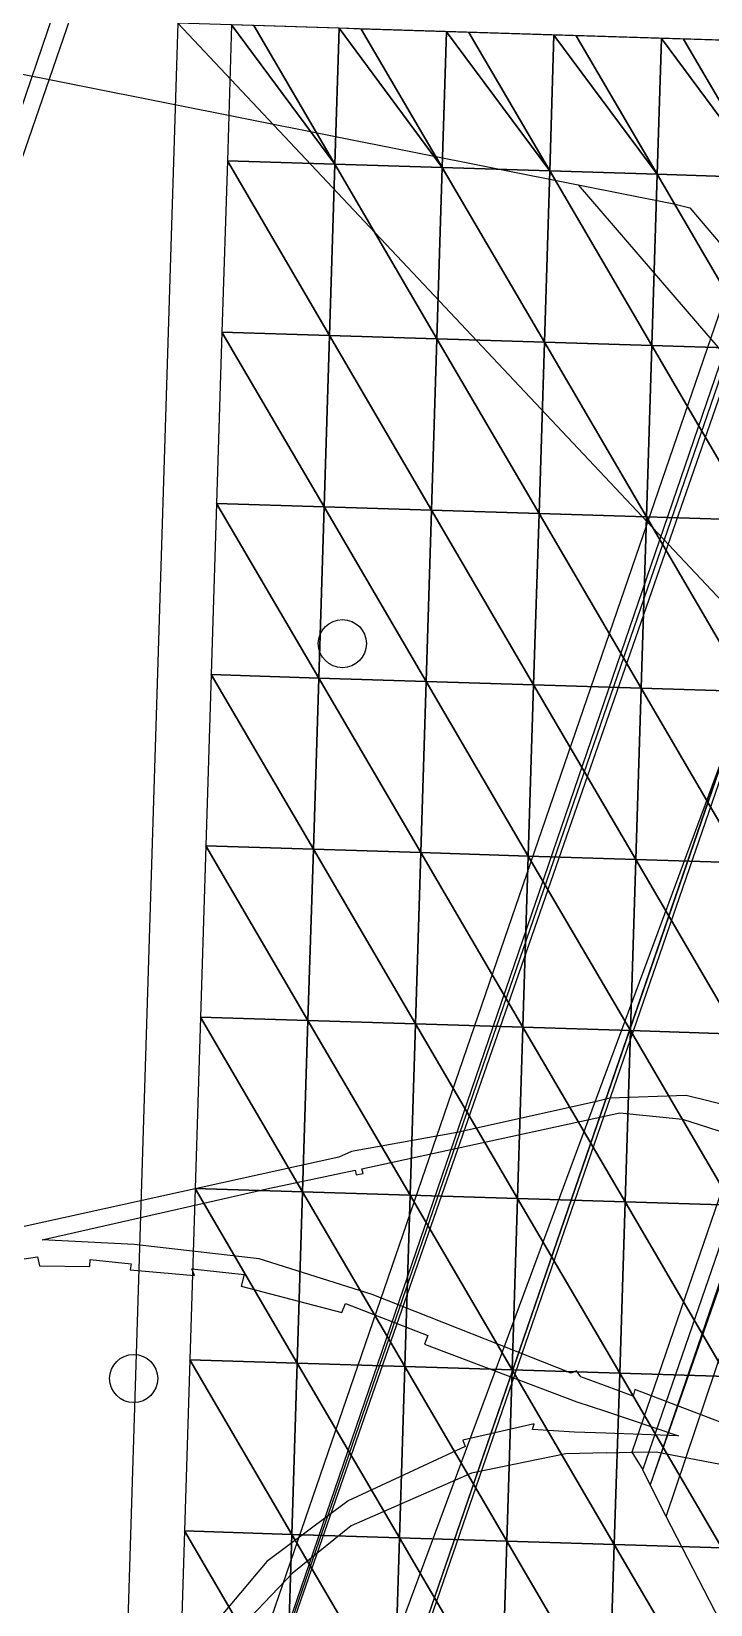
# Model space of a CAD drawing. Extents: x -1515 to 3065, y -1614 to 5536.
# Drawn here: x -1041 to -738, y 331 to 1032 of the extents above; entities that cross this region are included whole.
import ezdxf

# ---------------------------------------------------------------- set-up
doc = ezdxf.new("R2010")
doc.units = 0
doc.header["$MEASUREMENT"] = 0
doc.layers.get('0').update_dxf_attribs({"linetype": 'CONTINUOUS'})
for name, color, linetype in [('0710400000', 7, 'CONTINUOUS'), ('___', 6, 'CONTINUOUS'), ('_______________', 7, 'CONTINUOUS'), ('GOOGLE_EARTH_SNAPSHOT', 72, 'CONTINUOUS'), ('GOOGLE_EARTH_TERRAIN', 142, 'CONTINUOUS'), ('N-RAION', 1, 'CONTINUOUS')]:
    doc.layers.add(name, color=color, linetype=linetype)

# ---------------------------------------------------------------- blocks, each defined once
blk = doc.blocks.new('GOOGLE_EARTH_TERRAIN')
at = {"color": 8}
mesh = blk.add_polyface(dxfattribs=at)
corners = [(-905.51, 973.02, -6.96), (-951.56, 1035.09, -7.75), (-953.46, 974.52, -6.96)]
mesh.append_faces([[corners[k] for k in face] for face in [(0, 1, 2)]], dxfattribs={"color": 8})
mesh = blk.add_polyface(dxfattribs=at)
corners = [(-905.51, 973.02, -6.96), (-941.65, 1034.78, -7.75), (-951.56, 1035.09, -7.75)]
mesh.append_faces([[corners[k] for k in face] for face in [(0, 1, 2)]], dxfattribs={"color": 8})
mesh = blk.add_polyface(dxfattribs=at)
corners = [(-903.62, 1033.59, -7.75), (-941.65, 1034.78, -7.75), (-905.51, 973.02, -6.96)]
mesh.append_faces([[corners[k] for k in face] for face in [(0, 1, 2)]], dxfattribs={"color": 8})
mesh = blk.add_polyface(dxfattribs=at)
corners = [(-857.57, 971.52, -6.96), (-903.62, 1033.59, -7.75), (-905.51, 973.02, -6.96)]
mesh.append_faces([[corners[k] for k in face] for face in [(0, 1, 2)]], dxfattribs={"color": 8})
mesh = blk.add_polyface(dxfattribs=at)
corners = [(-857.57, 971.52, -6.96), (-893.71, 1033.28, -7.75), (-903.62, 1033.59, -7.75)]
mesh.append_faces([[corners[k] for k in face] for face in [(0, 1, 2)]], dxfattribs={"color": 8})
mesh = blk.add_polyface(dxfattribs=at)
corners = [(-855.67, 1032.09, -7.75), (-893.71, 1033.28, -7.75), (-857.57, 971.52, -6.96)]
mesh.append_faces([[corners[k] for k in face] for face in [(0, 1, 2)]], dxfattribs={"color": 8})
mesh = blk.add_polyface(dxfattribs=at)
corners = [(-809.63, 970.02, -5.96), (-855.67, 1032.09, -7.75), (-857.57, 971.52, -6.96)]
mesh.append_faces([[corners[k] for k in face] for face in [(0, 1, 2)]], dxfattribs={"color": 8})
mesh = blk.add_polyface(dxfattribs=at)
corners = [(-809.63, 970.02, -5.96), (-845.76, 1031.77, -7.54), (-855.67, 1032.09, -7.75)]
mesh.append_faces([[corners[k] for k in face] for face in [(0, 1, 2)]], dxfattribs={"color": 8})
mesh = blk.add_polyface(dxfattribs=at)
corners = [(-807.73, 1030.58, -6.75), (-845.76, 1031.77, -7.54), (-809.63, 970.02, -5.96)]
mesh.append_faces([[corners[k] for k in face] for face in [(0, 1, 2)]], dxfattribs={"color": 8})
mesh = blk.add_polyface(dxfattribs=at)
corners = [(-761.68, 968.51, -6.96), (-807.73, 1030.58, -6.75), (-809.63, 970.02, -5.96)]
mesh.append_faces([[corners[k] for k in face] for face in [(0, 1, 2)]], dxfattribs={"color": 8})
mesh = blk.add_polyface(dxfattribs=at)
corners = [(-761.68, 968.51, -6.96), (-797.82, 1030.27, -6.96), (-807.73, 1030.58, -6.75)]
mesh.append_faces([[corners[k] for k in face] for face in [(0, 1, 2)]], dxfattribs={"color": 8})
mesh = blk.add_polyface(dxfattribs=at)
corners = [(-759.79, 1029.08, -7.75), (-797.82, 1030.27, -6.96), (-761.68, 968.51, -6.96)]
mesh.append_faces([[corners[k] for k in face] for face in [(0, 1, 2)]], dxfattribs={"color": 8})
mesh = blk.add_polyface(dxfattribs=at)
corners = [(-713.74, 967.01, -7.96), (-759.79, 1029.08, -7.75), (-761.68, 968.51, -6.96)]
mesh.append_faces([[corners[k] for k in face] for face in [(0, 1, 2)]], dxfattribs={"color": 8})
mesh = blk.add_polyface(dxfattribs=at)
corners = [(-713.74, 967.01, -7.96), (-749.88, 1028.77, -7.96), (-759.79, 1029.08, -7.75)]
mesh.append_faces([[corners[k] for k in face] for face in [(0, 1, 2)]], dxfattribs={"color": 8})
mesh = blk.add_polyface(dxfattribs=at)
corners = [(-711.85, 1027.58, -7.16), (-749.88, 1028.77, -7.96), (-713.74, 967.01, -7.96)]
mesh.append_faces([[corners[k] for k in face] for face in [(0, 1, 2)]], dxfattribs={"color": 8})
mesh = blk.add_polyface(dxfattribs=at)
corners = [(-907.91, 896.67, -7.96), (-953.46, 974.52, -6.96), (-955.85, 898.18, -7.96)]
mesh.append_faces([[corners[k] for k in face] for face in [(0, 1, 2)]], dxfattribs={"color": 8})
mesh = blk.add_polyface(dxfattribs=at)
corners = [(-905.51, 973.02, -6.96), (-953.46, 974.52, -6.96), (-907.91, 896.67, -7.96)]
mesh.append_faces([[corners[k] for k in face] for face in [(0, 1, 2)]], dxfattribs={"color": 8})
mesh = blk.add_polyface(dxfattribs=at)
corners = [(-859.96, 895.17, -6.96), (-905.51, 973.02, -6.96), (-907.91, 896.67, -7.96)]
mesh.append_faces([[corners[k] for k in face] for face in [(0, 1, 2)]], dxfattribs={"color": 8})
mesh = blk.add_polyface(dxfattribs=at)
corners = [(-857.57, 971.52, -6.96), (-905.51, 973.02, -6.96), (-859.96, 895.17, -6.96)]
mesh.append_faces([[corners[k] for k in face] for face in [(0, 1, 2)]], dxfattribs={"color": 8})
mesh = blk.add_polyface(dxfattribs=at)
corners = [(-812.02, 893.67, -6.96), (-857.57, 971.52, -6.96), (-859.96, 895.17, -6.96)]
mesh.append_faces([[corners[k] for k in face] for face in [(0, 1, 2)]], dxfattribs={"color": 8})
mesh = blk.add_polyface(dxfattribs=at)
corners = [(-809.63, 970.02, -5.96), (-857.57, 971.52, -6.96), (-812.02, 893.67, -6.96)]
mesh.append_faces([[corners[k] for k in face] for face in [(0, 1, 2)]], dxfattribs={"color": 8})
mesh = blk.add_polyface(dxfattribs=at)
corners = [(-764.08, 892.17, -6.96), (-809.63, 970.02, -5.96), (-812.02, 893.67, -6.96)]
mesh.append_faces([[corners[k] for k in face] for face in [(0, 1, 2)]], dxfattribs={"color": 8})
mesh = blk.add_polyface(dxfattribs=at)
corners = [(-761.68, 968.51, -6.96), (-809.63, 970.02, -5.96), (-764.08, 892.17, -6.96)]
mesh.append_faces([[corners[k] for k in face] for face in [(0, 1, 2)]], dxfattribs={"color": 8})
mesh = blk.add_polyface(dxfattribs=at)
corners = [(-716.13, 890.67, -6.96), (-761.68, 968.51, -6.96), (-764.08, 892.17, -6.96)]
mesh.append_faces([[corners[k] for k in face] for face in [(0, 1, 2)]], dxfattribs={"color": 8})
mesh = blk.add_polyface(dxfattribs=at)
corners = [(-713.74, 967.01, -7.96), (-761.68, 968.51, -6.96), (-716.13, 890.67, -6.96)]
mesh.append_faces([[corners[k] for k in face] for face in [(0, 1, 2)]], dxfattribs={"color": 8})
mesh = blk.add_polyface(dxfattribs=at)
corners = [(-910.3, 820.33, -7.96), (-955.85, 898.18, -7.96), (-958.24, 821.83, -7.96)]
mesh.append_faces([[corners[k] for k in face] for face in [(0, 1, 2)]], dxfattribs={"color": 8})
mesh = blk.add_polyface(dxfattribs=at)
corners = [(-907.91, 896.67, -7.96), (-955.85, 898.18, -7.96), (-910.3, 820.33, -7.96)]
mesh.append_faces([[corners[k] for k in face] for face in [(0, 1, 2)]], dxfattribs={"color": 8})
mesh = blk.add_polyface(dxfattribs=at)
corners = [(-862.35, 818.82, -6.96), (-907.91, 896.67, -7.96), (-910.3, 820.33, -7.96)]
mesh.append_faces([[corners[k] for k in face] for face in [(0, 1, 2)]], dxfattribs={"color": 8})
mesh = blk.add_polyface(dxfattribs=at)
corners = [(-859.96, 895.17, -6.96), (-907.91, 896.67, -7.96), (-862.35, 818.82, -6.96)]
mesh.append_faces([[corners[k] for k in face] for face in [(0, 1, 2)]], dxfattribs={"color": 8})
mesh = blk.add_polyface(dxfattribs=at)
corners = [(-814.41, 817.32, -6.96), (-859.96, 895.17, -6.96), (-862.35, 818.82, -6.96)]
mesh.append_faces([[corners[k] for k in face] for face in [(0, 1, 2)]], dxfattribs={"color": 8})
mesh = blk.add_polyface(dxfattribs=at)
corners = [(-812.02, 893.67, -6.96), (-859.96, 895.17, -6.96), (-814.41, 817.32, -6.96)]
mesh.append_faces([[corners[k] for k in face] for face in [(0, 1, 2)]], dxfattribs={"color": 8})
mesh = blk.add_polyface(dxfattribs=at)
corners = [(-766.47, 815.82, -6.96), (-812.02, 893.67, -6.96), (-814.41, 817.32, -6.96)]
mesh.append_faces([[corners[k] for k in face] for face in [(0, 1, 2)]], dxfattribs={"color": 8})
mesh = blk.add_polyface(dxfattribs=at)
corners = [(-764.08, 892.17, -6.96), (-812.02, 893.67, -6.96), (-766.47, 815.82, -6.96)]
mesh.append_faces([[corners[k] for k in face] for face in [(0, 1, 2)]], dxfattribs={"color": 8})
mesh = blk.add_polyface(dxfattribs=at)
corners = [(-718.52, 814.32, -7.96), (-764.08, 892.17, -6.96), (-766.47, 815.82, -6.96)]
mesh.append_faces([[corners[k] for k in face] for face in [(0, 1, 2)]], dxfattribs={"color": 8})
mesh = blk.add_polyface(dxfattribs=at)
corners = [(-716.13, 890.67, -6.96), (-764.08, 892.17, -6.96), (-718.52, 814.32, -7.96)]
mesh.append_faces([[corners[k] for k in face] for face in [(0, 1, 2)]], dxfattribs={"color": 8})
mesh = blk.add_polyface(dxfattribs=at)
corners = [(-912.69, 743.98, -6.96), (-958.24, 821.83, -7.96), (-960.64, 745.48, -6.96)]
mesh.append_faces([[corners[k] for k in face] for face in [(0, 1, 2)]], dxfattribs={"color": 8})
mesh = blk.add_polyface(dxfattribs=at)
corners = [(-910.3, 820.33, -7.96), (-958.24, 821.83, -7.96), (-912.69, 743.98, -6.96)]
mesh.append_faces([[corners[k] for k in face] for face in [(0, 1, 2)]], dxfattribs={"color": 8})
mesh = blk.add_polyface(dxfattribs=at)
corners = [(-864.75, 742.48, -5.96), (-910.3, 820.33, -7.96), (-912.69, 743.98, -6.96)]
mesh.append_faces([[corners[k] for k in face] for face in [(0, 1, 2)]], dxfattribs={"color": 8})
mesh = blk.add_polyface(dxfattribs=at)
corners = [(-862.35, 818.82, -6.96), (-910.3, 820.33, -7.96), (-864.75, 742.48, -5.96)]
mesh.append_faces([[corners[k] for k in face] for face in [(0, 1, 2)]], dxfattribs={"color": 8})
mesh = blk.add_polyface(dxfattribs=at)
corners = [(-816.8, 740.97, -5.96), (-862.35, 818.82, -6.96), (-864.75, 742.48, -5.96)]
mesh.append_faces([[corners[k] for k in face] for face in [(0, 1, 2)]], dxfattribs={"color": 8})
mesh = blk.add_polyface(dxfattribs=at)
corners = [(-814.41, 817.32, -6.96), (-862.35, 818.82, -6.96), (-816.8, 740.97, -5.96)]
mesh.append_faces([[corners[k] for k in face] for face in [(0, 1, 2)]], dxfattribs={"color": 8})
mesh = blk.add_polyface(dxfattribs=at)
corners = [(-768.86, 739.47, -6.96), (-814.41, 817.32, -6.96), (-816.8, 740.97, -5.96)]
mesh.append_faces([[corners[k] for k in face] for face in [(0, 1, 2)]], dxfattribs={"color": 8})
mesh = blk.add_polyface(dxfattribs=at)
corners = [(-766.47, 815.82, -6.96), (-814.41, 817.32, -6.96), (-768.86, 739.47, -6.96)]
mesh.append_faces([[corners[k] for k in face] for face in [(0, 1, 2)]], dxfattribs={"color": 8})
mesh = blk.add_polyface(dxfattribs=at)
corners = [(-720.91, 737.97, -6.96), (-766.47, 815.82, -6.96), (-768.86, 739.47, -6.96)]
mesh.append_faces([[corners[k] for k in face] for face in [(0, 1, 2)]], dxfattribs={"color": 8})
mesh = blk.add_polyface(dxfattribs=at)
corners = [(-718.52, 814.32, -7.96), (-766.47, 815.82, -6.96), (-720.91, 737.97, -6.96)]
mesh.append_faces([[corners[k] for k in face] for face in [(0, 1, 2)]], dxfattribs={"color": 8})
mesh = blk.add_polyface(dxfattribs=at)
corners = [(-915.09, 667.63, -5.96), (-960.64, 745.48, -6.96), (-963.03, 669.13, -6.96)]
mesh.append_faces([[corners[k] for k in face] for face in [(0, 1, 2)]], dxfattribs={"color": 8})
mesh = blk.add_polyface(dxfattribs=at)
corners = [(-912.69, 743.98, -6.96), (-960.64, 745.48, -6.96), (-915.09, 667.63, -5.96)]
mesh.append_faces([[corners[k] for k in face] for face in [(0, 1, 2)]], dxfattribs={"color": 8})
mesh = blk.add_polyface(dxfattribs=at)
corners = [(-867.14, 666.13, -4.96), (-912.69, 743.98, -6.96), (-915.09, 667.63, -5.96)]
mesh.append_faces([[corners[k] for k in face] for face in [(0, 1, 2)]], dxfattribs={"color": 8})
mesh = blk.add_polyface(dxfattribs=at)
corners = [(-864.75, 742.48, -5.96), (-912.69, 743.98, -6.96), (-867.14, 666.13, -4.96)]
mesh.append_faces([[corners[k] for k in face] for face in [(0, 1, 2)]], dxfattribs={"color": 8})
mesh = blk.add_polyface(dxfattribs=at)
corners = [(-819.19, 664.63, -4.96), (-864.75, 742.48, -5.96), (-867.14, 666.13, -4.96)]
mesh.append_faces([[corners[k] for k in face] for face in [(0, 1, 2)]], dxfattribs={"color": 8})
mesh = blk.add_polyface(dxfattribs=at)
corners = [(-816.8, 740.97, -5.96), (-864.75, 742.48, -5.96), (-819.19, 664.63, -4.96)]
mesh.append_faces([[corners[k] for k in face] for face in [(0, 1, 2)]], dxfattribs={"color": 8})
mesh = blk.add_polyface(dxfattribs=at)
corners = [(-771.25, 663.12, -4.96), (-816.8, 740.97, -5.96), (-819.19, 664.63, -4.96)]
mesh.append_faces([[corners[k] for k in face] for face in [(0, 1, 2)]], dxfattribs={"color": 8})
mesh = blk.add_polyface(dxfattribs=at)
corners = [(-768.86, 739.47, -6.96), (-816.8, 740.97, -5.96), (-771.25, 663.12, -4.96)]
mesh.append_faces([[corners[k] for k in face] for face in [(0, 1, 2)]], dxfattribs={"color": 8})
mesh = blk.add_polyface(dxfattribs=at)
corners = [(-723.3, 661.62, -5.96), (-768.86, 739.47, -6.96), (-771.25, 663.12, -4.96)]
mesh.append_faces([[corners[k] for k in face] for face in [(0, 1, 2)]], dxfattribs={"color": 8})
mesh = blk.add_polyface(dxfattribs=at)
corners = [(-720.91, 737.97, -6.96), (-768.86, 739.47, -6.96), (-723.3, 661.62, -5.96)]
mesh.append_faces([[corners[k] for k in face] for face in [(0, 1, 2)]], dxfattribs={"color": 8})
mesh = blk.add_polyface(dxfattribs=at)
corners = [(-917.48, 591.28, -4.96), (-963.03, 669.13, -6.96), (-965.42, 592.79, -5.96)]
mesh.append_faces([[corners[k] for k in face] for face in [(0, 1, 2)]], dxfattribs={"color": 8})
mesh = blk.add_polyface(dxfattribs=at)
corners = [(-915.09, 667.63, -5.96), (-963.03, 669.13, -6.96), (-917.48, 591.28, -4.96)]
mesh.append_faces([[corners[k] for k in face] for face in [(0, 1, 2)]], dxfattribs={"color": 8})
mesh = blk.add_polyface(dxfattribs=at)
corners = [(-869.53, 589.78, -4.96), (-915.09, 667.63, -5.96), (-917.48, 591.28, -4.96)]
mesh.append_faces([[corners[k] for k in face] for face in [(0, 1, 2)]], dxfattribs={"color": 8})
mesh = blk.add_polyface(dxfattribs=at)
corners = [(-867.14, 666.13, -4.96), (-915.09, 667.63, -5.96), (-869.53, 589.78, -4.96)]
mesh.append_faces([[corners[k] for k in face] for face in [(0, 1, 2)]], dxfattribs={"color": 8})
mesh = blk.add_polyface(dxfattribs=at)
corners = [(-821.59, 588.28, -3.96), (-867.14, 666.13, -4.96), (-869.53, 589.78, -4.96)]
mesh.append_faces([[corners[k] for k in face] for face in [(0, 1, 2)]], dxfattribs={"color": 8})
mesh = blk.add_polyface(dxfattribs=at)
corners = [(-819.19, 664.63, -4.96), (-867.14, 666.13, -4.96), (-821.59, 588.28, -3.96)]
mesh.append_faces([[corners[k] for k in face] for face in [(0, 1, 2)]], dxfattribs={"color": 8})
mesh = blk.add_polyface(dxfattribs=at)
corners = [(-773.64, 586.78, -3.96), (-819.19, 664.63, -4.96), (-821.59, 588.28, -3.96)]
mesh.append_faces([[corners[k] for k in face] for face in [(0, 1, 2)]], dxfattribs={"color": 8})
mesh = blk.add_polyface(dxfattribs=at)
corners = [(-771.25, 663.12, -4.96), (-819.19, 664.63, -4.96), (-773.64, 586.78, -3.96)]
mesh.append_faces([[corners[k] for k in face] for face in [(0, 1, 2)]], dxfattribs={"color": 8})
mesh = blk.add_polyface(dxfattribs=at)
corners = [(-725.69, 585.28, -4.96), (-771.25, 663.12, -4.96), (-773.64, 586.78, -3.96)]
mesh.append_faces([[corners[k] for k in face] for face in [(0, 1, 2)]], dxfattribs={"color": 8})
mesh = blk.add_polyface(dxfattribs=at)
corners = [(-723.3, 661.62, -5.96), (-771.25, 663.12, -4.96), (-725.69, 585.28, -4.96)]
mesh.append_faces([[corners[k] for k in face] for face in [(0, 1, 2)]], dxfattribs={"color": 8})
mesh = blk.add_polyface(dxfattribs=at)
corners = [(-919.87, 514.94, -4.96), (-965.42, 592.79, -5.96), (-967.82, 516.44, -4.96)]
mesh.append_faces([[corners[k] for k in face] for face in [(0, 1, 2)]], dxfattribs={"color": 8})
mesh = blk.add_polyface(dxfattribs=at)
corners = [(-917.48, 591.28, -4.96), (-965.42, 592.79, -5.96), (-919.87, 514.94, -4.96)]
mesh.append_faces([[corners[k] for k in face] for face in [(0, 1, 2)]], dxfattribs={"color": 8})
mesh = blk.add_polyface(dxfattribs=at)
corners = [(-871.92, 513.43, -4.96), (-917.48, 591.28, -4.96), (-919.87, 514.94, -4.96)]
mesh.append_faces([[corners[k] for k in face] for face in [(0, 1, 2)]], dxfattribs={"color": 8})
mesh = blk.add_polyface(dxfattribs=at)
corners = [(-869.53, 589.78, -4.96), (-917.48, 591.28, -4.96), (-871.92, 513.43, -4.96)]
mesh.append_faces([[corners[k] for k in face] for face in [(0, 1, 2)]], dxfattribs={"color": 8})
mesh = blk.add_polyface(dxfattribs=at)
corners = [(-823.98, 511.93, -4.96), (-869.53, 589.78, -4.96), (-871.92, 513.43, -4.96)]
mesh.append_faces([[corners[k] for k in face] for face in [(0, 1, 2)]], dxfattribs={"color": 8})
mesh = blk.add_polyface(dxfattribs=at)
corners = [(-821.59, 588.28, -3.96), (-869.53, 589.78, -4.96), (-823.98, 511.93, -4.96)]
mesh.append_faces([[corners[k] for k in face] for face in [(0, 1, 2)]], dxfattribs={"color": 8})
mesh = blk.add_polyface(dxfattribs=at)
corners = [(-776.03, 510.43, -4.96), (-821.59, 588.28, -3.96), (-823.98, 511.93, -4.96)]
mesh.append_faces([[corners[k] for k in face] for face in [(0, 1, 2)]], dxfattribs={"color": 8})
mesh = blk.add_polyface(dxfattribs=at)
corners = [(-773.64, 586.78, -3.96), (-821.59, 588.28, -3.96), (-776.03, 510.43, -4.96)]
mesh.append_faces([[corners[k] for k in face] for face in [(0, 1, 2)]], dxfattribs={"color": 8})
mesh = blk.add_polyface(dxfattribs=at)
corners = [(-728.08, 508.93, -3.96), (-773.64, 586.78, -3.96), (-776.03, 510.43, -4.96)]
mesh.append_faces([[corners[k] for k in face] for face in [(0, 1, 2)]], dxfattribs={"color": 8})
mesh = blk.add_polyface(dxfattribs=at)
corners = [(-725.69, 585.28, -4.96), (-773.64, 586.78, -3.96), (-728.08, 508.93, -3.96)]
mesh.append_faces([[corners[k] for k in face] for face in [(0, 1, 2)]], dxfattribs={"color": 8})
mesh = blk.add_polyface(dxfattribs=at)
corners = [(-922.26, 438.59, -4.96), (-967.82, 516.44, -4.96), (-970.21, 440.09, -4.96)]
mesh.append_faces([[corners[k] for k in face] for face in [(0, 1, 2)]], dxfattribs={"color": 8})
mesh = blk.add_polyface(dxfattribs=at)
corners = [(-919.87, 514.94, -4.96), (-967.82, 516.44, -4.96), (-922.26, 438.59, -4.96)]
mesh.append_faces([[corners[k] for k in face] for face in [(0, 1, 2)]], dxfattribs={"color": 8})
mesh = blk.add_polyface(dxfattribs=at)
corners = [(-874.32, 437.09, -4.96), (-919.87, 514.94, -4.96), (-922.26, 438.59, -4.96)]
mesh.append_faces([[corners[k] for k in face] for face in [(0, 1, 2)]], dxfattribs={"color": 8})
mesh = blk.add_polyface(dxfattribs=at)
corners = [(-871.92, 513.43, -4.96), (-919.87, 514.94, -4.96), (-874.32, 437.09, -4.96)]
mesh.append_faces([[corners[k] for k in face] for face in [(0, 1, 2)]], dxfattribs={"color": 8})
mesh = blk.add_polyface(dxfattribs=at)
corners = [(-826.37, 435.58, -5.96), (-871.92, 513.43, -4.96), (-874.32, 437.09, -4.96)]
mesh.append_faces([[corners[k] for k in face] for face in [(0, 1, 2)]], dxfattribs={"color": 8})
mesh = blk.add_polyface(dxfattribs=at)
corners = [(-823.98, 511.93, -4.96), (-871.92, 513.43, -4.96), (-826.37, 435.58, -5.96)]
mesh.append_faces([[corners[k] for k in face] for face in [(0, 1, 2)]], dxfattribs={"color": 8})
mesh = blk.add_polyface(dxfattribs=at)
corners = [(-778.42, 434.08, -5.96), (-823.98, 511.93, -4.96), (-826.37, 435.58, -5.96)]
mesh.append_faces([[corners[k] for k in face] for face in [(0, 1, 2)]], dxfattribs={"color": 8})
mesh = blk.add_polyface(dxfattribs=at)
corners = [(-776.03, 510.43, -4.96), (-823.98, 511.93, -4.96), (-778.42, 434.08, -5.96)]
mesh.append_faces([[corners[k] for k in face] for face in [(0, 1, 2)]], dxfattribs={"color": 8})
mesh = blk.add_polyface(dxfattribs=at)
corners = [(-730.47, 432.58, -6.96), (-776.03, 510.43, -4.96), (-778.42, 434.08, -5.96)]
mesh.append_faces([[corners[k] for k in face] for face in [(0, 1, 2)]], dxfattribs={"color": 8})
mesh = blk.add_polyface(dxfattribs=at)
corners = [(-728.08, 508.93, -3.96), (-776.03, 510.43, -4.96), (-730.47, 432.58, -6.96)]
mesh.append_faces([[corners[k] for k in face] for face in [(0, 1, 2)]], dxfattribs={"color": 8})
mesh = blk.add_polyface(dxfattribs=at)
corners = [(-924.66, 362.24, -5.96), (-970.21, 440.09, -4.96), (-972.61, 363.75, -5.96)]
mesh.append_faces([[corners[k] for k in face] for face in [(0, 1, 2)]], dxfattribs={"color": 8})
mesh = blk.add_polyface(dxfattribs=at)
corners = [(-922.26, 438.59, -4.96), (-970.21, 440.09, -4.96), (-924.66, 362.24, -5.96)]
mesh.append_faces([[corners[k] for k in face] for face in [(0, 1, 2)]], dxfattribs={"color": 8})
mesh = blk.add_polyface(dxfattribs=at)
corners = [(-876.71, 360.74, -4.96), (-922.26, 438.59, -4.96), (-924.66, 362.24, -5.96)]
mesh.append_faces([[corners[k] for k in face] for face in [(0, 1, 2)]], dxfattribs={"color": 8})
mesh = blk.add_polyface(dxfattribs=at)
corners = [(-874.32, 437.09, -4.96), (-922.26, 438.59, -4.96), (-876.71, 360.74, -4.96)]
mesh.append_faces([[corners[k] for k in face] for face in [(0, 1, 2)]], dxfattribs={"color": 8})
mesh = blk.add_polyface(dxfattribs=at)
corners = [(-828.76, 359.24, -4.96), (-874.32, 437.09, -4.96), (-876.71, 360.74, -4.96)]
mesh.append_faces([[corners[k] for k in face] for face in [(0, 1, 2)]], dxfattribs={"color": 8})
mesh = blk.add_polyface(dxfattribs=at)
corners = [(-826.37, 435.58, -5.96), (-874.32, 437.09, -4.96), (-828.76, 359.24, -4.96)]
mesh.append_faces([[corners[k] for k in face] for face in [(0, 1, 2)]], dxfattribs={"color": 8})
mesh = blk.add_polyface(dxfattribs=at)
corners = [(-780.81, 357.74, -4.96), (-826.37, 435.58, -5.96), (-828.76, 359.24, -4.96)]
mesh.append_faces([[corners[k] for k in face] for face in [(0, 1, 2)]], dxfattribs={"color": 8})
mesh = blk.add_polyface(dxfattribs=at)
corners = [(-778.42, 434.08, -5.96), (-826.37, 435.58, -5.96), (-780.81, 357.74, -4.96)]
mesh.append_faces([[corners[k] for k in face] for face in [(0, 1, 2)]], dxfattribs={"color": 8})
mesh = blk.add_polyface(dxfattribs=at)
corners = [(-732.86, 356.23, -5.96), (-778.42, 434.08, -5.96), (-780.81, 357.74, -4.96)]
mesh.append_faces([[corners[k] for k in face] for face in [(0, 1, 2)]], dxfattribs={"color": 8})
mesh = blk.add_polyface(dxfattribs=at)
corners = [(-730.47, 432.58, -6.96), (-778.42, 434.08, -5.96), (-732.86, 356.23, -5.96)]
mesh.append_faces([[corners[k] for k in face] for face in [(0, 1, 2)]], dxfattribs={"color": 8})
mesh = blk.add_polyface(dxfattribs=at)
corners = [(-927.05, 285.89, -5.96), (-972.61, 363.75, -5.96), (-975, 287.4, -6.96)]
mesh.append_faces([[corners[k] for k in face] for face in [(0, 1, 2)]], dxfattribs={"color": 8})
mesh = blk.add_polyface(dxfattribs=at)
corners = [(-924.66, 362.24, -5.96), (-972.61, 363.75, -5.96), (-927.05, 285.89, -5.96)]
mesh.append_faces([[corners[k] for k in face] for face in [(0, 1, 2)]], dxfattribs={"color": 8})
mesh = blk.add_polyface(dxfattribs=at)
corners = [(-879.1, 284.39, -4.96), (-924.66, 362.24, -5.96), (-927.05, 285.89, -5.96)]
mesh.append_faces([[corners[k] for k in face] for face in [(0, 1, 2)]], dxfattribs={"color": 8})
mesh = blk.add_polyface(dxfattribs=at)
corners = [(-876.71, 360.74, -4.96), (-924.66, 362.24, -5.96), (-879.1, 284.39, -4.96)]
mesh.append_faces([[corners[k] for k in face] for face in [(0, 1, 2)]], dxfattribs={"color": 8})
mesh = blk.add_polyface(dxfattribs=at)
corners = [(-831.15, 282.89, -3.96), (-876.71, 360.74, -4.96), (-879.1, 284.39, -4.96)]
mesh.append_faces([[corners[k] for k in face] for face in [(0, 1, 2)]], dxfattribs={"color": 8})
mesh = blk.add_polyface(dxfattribs=at)
corners = [(-828.76, 359.24, -4.96), (-876.71, 360.74, -4.96), (-831.15, 282.89, -3.96)]
mesh.append_faces([[corners[k] for k in face] for face in [(0, 1, 2)]], dxfattribs={"color": 8})
mesh = blk.add_polyface(dxfattribs=at)
corners = [(-783.2, 281.39, -4.96), (-828.76, 359.24, -4.96), (-831.15, 282.89, -3.96)]
mesh.append_faces([[corners[k] for k in face] for face in [(0, 1, 2)]], dxfattribs={"color": 8})
mesh = blk.add_polyface(dxfattribs=at)
corners = [(-780.81, 357.74, -4.96), (-828.76, 359.24, -4.96), (-783.2, 281.39, -4.96)]
mesh.append_faces([[corners[k] for k in face] for face in [(0, 1, 2)]], dxfattribs={"color": 8})
mesh = blk.add_polyface(dxfattribs=at)
corners = [(-735.25, 279.89, -4.96), (-780.81, 357.74, -4.96), (-783.2, 281.39, -4.96)]
mesh.append_faces([[corners[k] for k in face] for face in [(0, 1, 2)]], dxfattribs={"color": 8})
mesh = blk.add_polyface(dxfattribs=at)
corners = [(-732.86, 356.23, -5.96), (-780.81, 357.74, -4.96), (-735.25, 279.89, -4.96)]
mesh.append_faces([[corners[k] for k in face] for face in [(0, 1, 2)]], dxfattribs={"color": 8})
blk = doc.blocks.new('GOOGLE_EARTH_SNAPSHOT')
at = {"color": 8}
mesh = blk.add_polyface(dxfattribs=at)
corners = [(970.04, -1029.46), (-975.53, 1035.84), (-1038.32, -966.89), (1032.05, 973.28)]
mesh.append_faces([[corners[k] for k in face] for face in [(0, 1, 2), (1, 0, 3)]], dxfattribs={"vtx0": -1, "color": 8})

msp = doc.modelspace()

# ---------------------------------------------------------------- linework, layer by layer
at = {"layer": '0710400000', "color": 5}
for p, q in [((346.54, 5067.81), (-1164.21, 650.83)), ((-1157.08, 650.93), (366.39, 5066.95)), ((744.62, 4816.8), (-773.07, 398.83)), ((-768.06, 390.94), (751.23, 4806.42)), ((751.23, 4806.42), (-764.81, 384.37)), ((776.1, 4799.24), (-764.81, 384.37)), ((-757.72, 370.22), (731.38, 4786.34)), ((485.57, 4446), (-1030.91, 16.14)), ((-1040.01, 16.3), (478.59, 4434.15)), ((-1030.91, 16.14), (492.49, 4432.02)), ((-1030.91, 16.14), (494.89, 4399.93)), ((536.76, 4132.24), (-1022.65, -73.82)), ((-1187.35, -614.94), (332.21, 3802.71)), ((337.27, 3800.48), (-1187.35, -614.94)), ((268.15, 3619.06), (-1187.35, -614.94)), ((-773.07, 398.83), (-768.06, 390.94))]:
    msp.add_line(p, q, dxfattribs=at)
at = {"layer": '___', "color": 6}
for p, q in [((-796.97, 963.8), (-702.39, 854)), ((-788.79, 555.21), (-850.9, 541.32)), ((-782.76, 556.68), (-788.79, 555.21)), ((-748.75, 557.87), (-782.76, 556.68)), ((-728.82, 552.94), (-748.75, 557.87)), ((-893.44, 525.25), (-788.58, 547.96)), ((-788.58, 547.96), (-778.33, 550.18)), ((-778.33, 550.18), (-750.38, 547.32)), ((-750.38, 547.32), (-709.66, 534.22)), ((-850.9, 541.32), (-898.01, 532.88)), ((-903.75, 530.35), (-1044.03, 499.53)), ((-898.01, 532.88), (-903.75, 530.35)), ((-934.55, 516.56), (-896.44, 524.62)), ((-896.44, 524.62), (-896.04, 522.48)), ((-896.04, 522.48), (-892.93, 523.16)), ((-892.93, 523.16), (-893.44, 525.25)), ((-1036.13, 493.6), (-934.55, 516.56)), ((-994.97, 491.41), (-1036.13, 493.6)), ((-939.32, 485.07), (-994.97, 491.41)), ((-1044.03, 485.02), (-1038.21, 485.97)), ((-1038.21, 485.97), (-1037.33, 481.92)), ((-1014.86, 481.65), (-1014.73, 484.73)), ((-1014.73, 484.73), (-996.33, 482.9)), ((-888.78, 469.12), (-939.32, 485.07)), ((-1037.33, 481.92), (-1014.86, 481.65)), ((-996.33, 482.9), (-996.8, 480.2)), ((-996.8, 480.2), (-968.06, 477.58)), ((-968.06, 477.58), (-969.24, 480.58)), ((-969.24, 480.58), (-945.96, 478.15)), ((-945.96, 478.15), (-947.28, 472.91)), ((-947.28, 472.91), (-902.34, 461.11)), ((-902.34, 461.11), (-900.72, 465.11)), ((-900.72, 465.11), (-863.99, 450.84)), ((-800, 434.04), (-888.78, 469.12)), ((-863.99, 450.84), (-865.47, 446.99)), ((-865.47, 446.99), (-797.51, 421.35)), ((-797.74, 435.19), (-800, 434.04)), ((-795.82, 432.49), (-797.74, 435.19)), ((-785.15, 428.56), (-795.82, 432.49)), ((-772.48, 423.89), (-785.15, 428.56)), ((-797.51, 421.35), (-784.82, 417.11)), ((-771.66, 426.76), (-772.48, 423.89)), ((-592.97, 358.71), (-771.66, 426.76)), ((-784.82, 417.11), (-752.15, 406.21)), ((-816.63, 411.51), (-848.36, 404.25)), ((-817.26, 408.94), (-816.63, 411.51)), ((-798.63, 407.75), (-817.26, 408.94)), ((-784.53, 407.28), (-798.63, 407.75)), ((-752.15, 406.21), (-784.53, 407.28)), ((-847.34, 401.38), (-899.56, 377.21)), ((-848.36, 404.25), (-847.34, 401.38)), ((-802.43, 398.09), (-844.48, 389.52)), ((-784.28, 398.55), (-802.43, 398.09)), ((-784.28, 398.55), (-773.07, 398.83)), ((-773.07, 398.83), (-762.11, 399.1)), ((-762.11, 399.1), (-720.53, 390.96)), ((-844.48, 389.52), (-898.28, 366.06)), ((-764.81, 384.37), (-768.06, 390.94)), ((-757.72, 370.22), (-764.81, 384.37)), ((-899.56, 377.21), (-935.84, 350.07)), ((-898.28, 366.06), (-924.55, 344.83)), ((-733.51, 323.32), (-757.72, 370.22)), ((-935.84, 350.07), (-966.68, 313.63)), ((-924.55, 344.83), (-959.39, 308.28)), ((-959.18, 308.62), (-924.55, 344.83))]:
    msp.add_line(p, q, dxfattribs=at)
at = {"layer": '_______________', "color": 5}
for p, q in [((-1118.95, 1027.93), (-796.97, 963.8)), ((-796.97, 963.8), (-754.22, 955.29)), ((-754.22, 955.29), (-747.18, 953.58)), ((-747.18, 953.58), (-708.79, 908.53))]:
    msp.add_line(p, q, dxfattribs=at)
at = {"layer": 'N-RAION', "color": 1}
for centre in [(-902.14, 759.3), (-995.24, 431.71)]:
    msp.add_circle(centre, 10.73, dxfattribs=at)

# ---------------------------------------------------------------- block references
at = {"layer": 'GOOGLE_EARTH_SNAPSHOT'}
msp.add_blockref('GOOGLE_EARTH_SNAPSHOT', (0, 0), dxfattribs=at)
at = {"layer": 'GOOGLE_EARTH_TERRAIN'}
msp.add_blockref('GOOGLE_EARTH_TERRAIN', (0, 0), dxfattribs=at)

doc.saveas('drawing.dxf')
